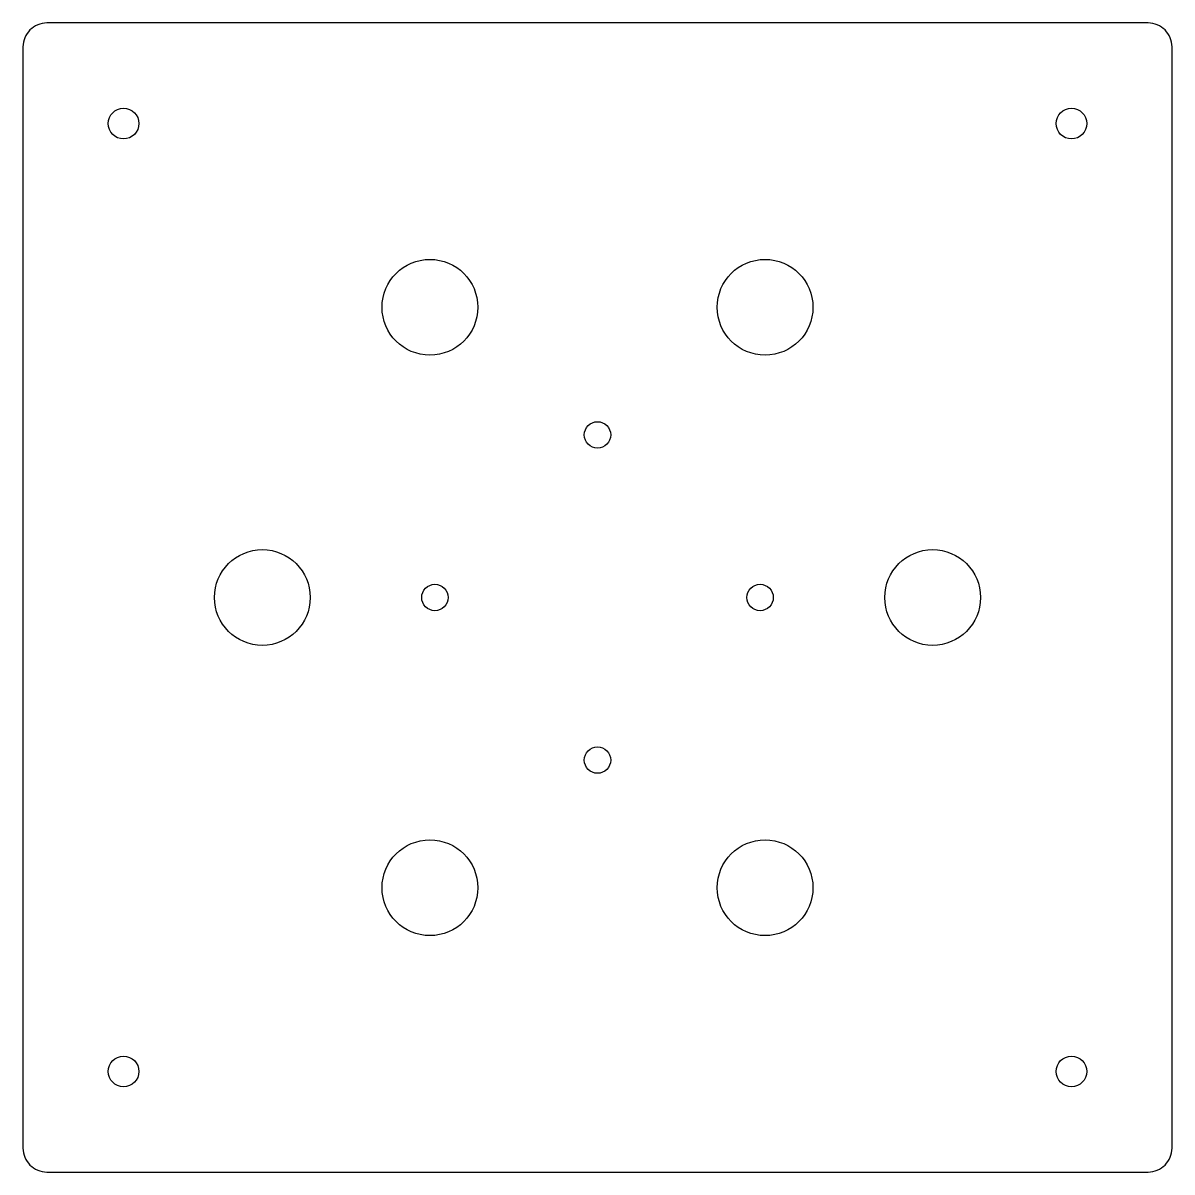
# Model space of a CAD drawing. Header units: inches. Extents: x -3 to 3, y -3 to 3.
import ezdxf

# ---------------------------------------------------------------- set-up
doc = ezdxf.new("R2010")
doc.units = ezdxf.units.IN
doc.header["$MEASUREMENT"] = 0

msp = doc.modelspace()

# ---------------------------------------------------------------- linework, layer by layer
msp.add_lwpolyline([(2.875, -3, 0.414214), (3, -2.875), (3, 2.875, 0.414214), (2.875, 3), (-2.875, 3, 0.414214), (-3, 2.875), (-3, -2.875, 0.414214), (-2.875, -3)], format="xyb", close=True)
for centre, radius in [((-2.4748, 2.4748), 0.08), ((2.4749, 2.4748), 0.08), ((-0.875, 1.5155), 0.25), ((0.875, 1.5155), 0.25), ((0, 0.8491), 0.0689), ((-1.75, 0), 0.25), ((1.75, 0), 0.25), ((-0.8491, 0), 0.0689), ((0.8491, 0), 0.0689), ((0, -0.8491), 0.0689), ((-0.875, -1.5155), 0.25), ((0.875, -1.5155), 0.25), ((-2.4748, -2.4749), 0.08), ((2.4749, -2.4749), 0.08)]:
    msp.add_circle(centre, radius)

doc.saveas('drawing.dxf')
